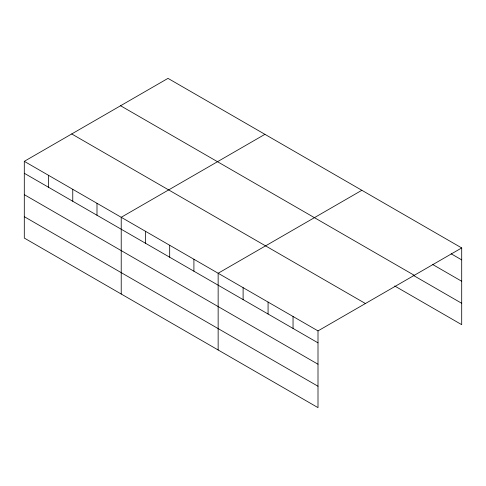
<?xml version="1.0" encoding="UTF-8"?>
<svg xmlns="http://www.w3.org/2000/svg" width="486" height="486" viewBox="0 0 486 486"><rect width="100%" height="100%" fill="white"/><g stroke="black" fill="none" stroke-linecap="round" stroke-linejoin="round"><path stroke-width="0.73" d="M318.002 364.227L318.002 330.899L24.3 161.334L24.3 238.061L318.002 407.633L318.002 364.227L24.3 194.655M394.687 285.981L461.7 324.666L461.7 247.939L167.998 78.368L24.3 161.334M264.919 134.33L121.221 217.291L121.221 294.018M361.839 190.287L218.147 273.247L218.147 349.975M318.002 330.899L461.7 247.939M451.19 253.814L461.7 259.882M432.795 264.572L461.7 281.26M120.577 105.748L414.279 275.313M413.082 275.222L461.7 303.288M71.721 133.954L365.423 303.525M24.3 173.277L318.002 342.849M24.3 216.683L318.002 386.248M293.04 316.489L293.04 328.433M268.072 302.073L268.072 314.023M243.109 287.663L243.109 299.607M193.914 259.257L193.914 271.206M169.681 245.266L169.681 257.216M145.454 231.281L145.454 243.225M96.993 203.3L96.993 215.249M72.76 189.309L72.76 201.259M48.533 175.325L48.533 187.268"/></g></svg>
